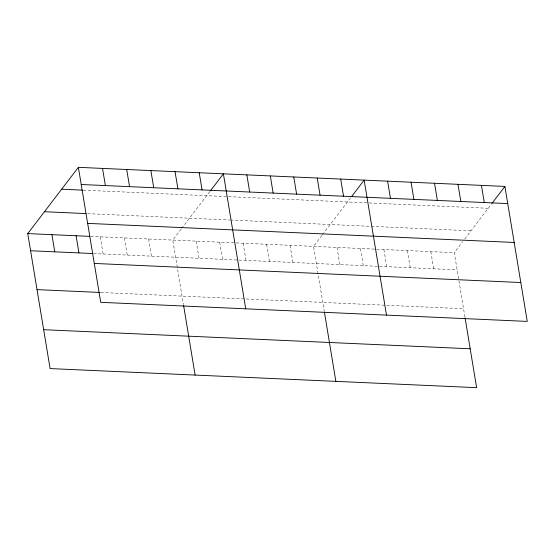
<?xml version="1.0" encoding="UTF-8"?>
<svg xmlns="http://www.w3.org/2000/svg" width="555" height="555" viewBox="0 0 555 555"><rect width="100%" height="100%" fill="white"/><g stroke="black" fill="none" stroke-linecap="round" stroke-linejoin="round"><path stroke-width="0.42" stroke-dasharray="2.77 2.08" d="M181.124 229.146L172.771 240.079L183.427 304.466M181.645 228.466L209.818 191.593M321.879 235.445L313.526 246.378L324.328 311.605M322.399 234.765L350.573 197.892M464.944 317.065L454.281 252.678L462.634 241.744M464.722 239.011L491.328 204.184M83.243 190.164L227.633 196.63M228.473 196.664L368.388 202.929M369.228 202.963L488.199 208.285M87.614 213.654L229.694 220.016M230.526 220.051L370.449 226.315M371.288 226.35L470.987 230.811M90.763 236.409L454.281 252.678M93.608 253.566L457.126 269.834M100.906 292.492L463.564 308.719M430.826 251.63L433.663 268.786M407.363 250.576L410.207 267.739M383.907 249.528L386.745 266.684M360.445 248.48L363.289 265.637M336.989 247.426L339.826 264.589M290.071 245.331L292.908 262.487M266.608 244.276L269.452 261.44M243.152 243.229L245.99 260.385M219.69 242.181L222.527 259.338M196.227 241.127L199.072 258.29M148.601 238.997L151.439 256.16M124.431 237.915L127.268 255.078M100.261 236.832L103.098 253.996"/><path stroke-width="0.83" d="M465.083 317.904L476.627 387.667L50.096 368.575L27.75 233.593L78.373 167.332L504.904 186.425L527.25 321.407L100.719 302.322L78.373 167.332M210.338 190.906L223.394 173.826L245.74 308.816M351.62 196.525L364.149 180.125L386.495 315.108M491.855 203.505L504.904 186.425M81.21 184.496L507.742 203.581M61.667 189.2L82.383 190.129M44.456 211.726L85.886 213.578M87.648 223.381L514.18 242.466M27.75 233.593L89.903 236.368M30.587 250.749L92.74 253.531M94.281 263.438L520.812 282.53M37.025 289.634L100.046 292.45M43.658 329.691L470.196 348.783M481.442 185.377L484.286 202.533M457.986 184.322L460.823 201.486M434.523 183.275L437.368 200.431M411.068 182.227L413.905 199.384M387.605 181.173L390.449 198.336M340.687 179.078L343.531 196.234M317.231 178.023L320.068 195.187M324.46 312.437L335.872 381.368M293.768 176.976L296.613 194.132M270.313 175.928L273.15 193.084M246.85 174.874L249.695 192.037M199.224 172.744L202.062 189.9M175.054 171.661L177.891 188.818M183.566 305.305L195.117 375.069M150.884 170.579L153.721 187.743M126.713 169.497L129.551 186.66M102.543 168.415L105.381 185.578M76.091 235.75L78.928 252.913M51.92 234.668L54.758 251.831"/></g></svg>
